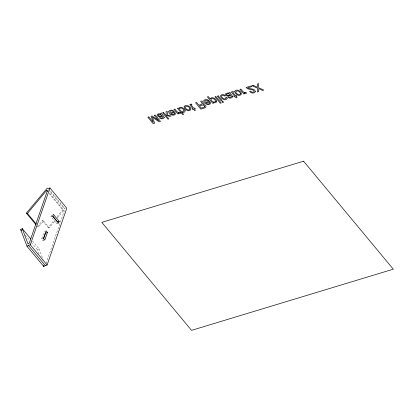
<?xml version="1.0" encoding="UTF-8"?>
<svg xmlns="http://www.w3.org/2000/svg" width="414" height="414" viewBox="0 0 414 414"><rect width="100%" height="100%" fill="white"/><g stroke="black" fill="none" stroke-linecap="round" stroke-linejoin="round"><path stroke-width="0.31" stroke-dasharray="2.07 1.55" d="M44.241 240.198L43.056 240.56L41.654 238.873L44.267 231.317M58.565 223.115L56.78 223.653L50.943 216.625L51.564 214.83L52.345 215.766M43.056 240.56L43.454 239.395M56.78 223.653L57.406 221.857M46.063 263.418L64.258 210.866L49.08 192.593M43.579 220.905L42.513 220.631L37.539 226.608L38.605 226.877L43.579 220.905L49.235 227.71L55.321 220.403M42.513 220.631L48.169 227.441L54.26 220.124M57.101 216.708L64.01 208.413L65.101 208.692L50.332 190.916M57.349 217.966L63.435 210.654L64.258 210.866M39.102 254.067L37.524 249.901L39.051 248.84L32.489 240.943M50.943 216.625L52.728 216.087M41.654 238.873L43.434 238.329M48.169 227.441L49.235 227.71M48.417 189.648L64.01 208.413M49.075 193.374L63.435 210.654M37.809 225.92L38.605 226.877M25.213 235.085L29.316 240.027M31.366 242.495L37.524 249.901M39.051 248.84L43.087 259.5"/><path stroke-width="0.62" d="M27.014 246.32L28.437 245.331L30.279 244.772L49.959 187.94L66.783 208.185L47.103 265.017L45.261 265.576L43.837 266.564L27.014 246.32L20.7 229.656L22.227 228.595L30.843 238.966M43.656 238.816L45.669 233.004L47.455 232.461L46.052 230.774L43.434 238.329L44.836 240.016L47.455 232.461M59.186 221.314L58.565 223.115L52.728 216.087L53.349 214.286L59.186 221.314L57.406 221.857L52.733 216.232M35.946 224.688L26.372 213.169L47.186 188.168L48.283 188.448L49.959 187.94M26.372 213.169L27.443 213.438L46.611 190.409L47.434 190.621L29.239 243.173L28.059 243.986L22.227 228.595M46.611 190.409L47.434 191.397M27.443 213.438L36.215 224M20.7 229.656L21.523 230.645M30.279 244.772L47.103 265.017M28.437 245.331L45.261 265.576M43.382 265.374L43.837 266.564M189.907 108.825L189.767 109.472L188.644 109.969A1.604 1.061 19.1 0 1 187.366 109.715C181.834 106.408 188.825 104.4 189.907 108.825M240.436 93.507L240.296 94.154L239.168 94.651A1.604 1.061 19.1 0 1 237.89 94.397C232.357 91.085 239.349 89.077 240.436 93.507M184.126 106.843L184.898 108.794L187.164 110.445A2.893 1.92 19.1 0 0 189.058 110.688C194.621 109.306 186 102.393 184.126 106.843M234.655 91.52L235.426 93.471L237.693 95.127A2.893 1.92 19.1 0 0 239.587 95.37C245.15 93.983 236.529 87.075 234.655 91.52M185.161 110.74C185.249 112.453 182.905 112.686 181.72 112.09L183.645 114.409L182.734 114.683L177.409 108.277L178.274 108.013L178.77 108.608C179.95 105.539 184.716 108.24 185.161 110.74M164.301 117.328C163.778 119.211 160.513 119.32 159.39 117.788L160.27 117.524L161.563 118.119L162.79 117.799L163.152 117.224C161.9 115.237 158.433 118.207 157.227 115.568C156.482 113.653 159.566 113.498 160.704 114.114L160.616 113.332L161.688 113.017C161.631 114.171 163.302 115.578 164.301 117.328M232.663 96.602C232.14 98.485 228.875 98.594 227.752 97.062L228.626 96.798L229.925 97.393L231.152 97.067L231.514 96.493C230.262 94.511 226.794 97.481 225.589 94.842C224.843 92.927 227.928 92.772 229.066 93.388L228.978 92.607L230.049 92.291C229.993 93.445 231.659 94.853 232.663 96.602M216.651 101.171C216.739 102.936 214.359 103.102 213.169 102.465L213.681 103.081L212.77 103.36L207.373 96.866L208.314 96.581L210.291 98.962L210.478 98.341C212.661 96.509 216.004 98.806 216.651 101.171M255.381 91.359C254.91 93.937 250.724 93.295 249.601 91.416L250.558 91.127L251.531 91.965L252.892 92.265L253.891 91.908L254.134 91.07C252.317 88.399 247.939 90.402 246.082 87.457L251.215 85.9L251.831 86.64L247.748 87.877C249.999 89.502 254.481 87.97 255.381 91.359M204.728 106.45L204.288 107.148L201.297 108.101L199.486 105.917C201.023 105.306 203.962 104.157 204.728 106.45M168.772 111.48C168.089 116.086 178.496 116.608 174.491 111.764L170.392 113.006C168.56 111.138 171.846 110.155 172.98 111.449L173.901 111.169C172.576 109.953 169.59 109.503 168.772 111.48M174.454 113.571C174.201 115.221 171.655 114.647 170.935 113.617L174.046 112.675L174.454 113.571M203.843 100.845C203.155 105.451 213.567 105.974 209.562 101.13L205.463 102.372C203.631 100.504 206.912 99.52 208.045 100.814L208.972 100.535C207.642 99.319 204.661 98.874 203.843 100.845M209.525 102.936C209.267 104.587 206.726 104.012 206.006 102.988L209.111 102.046L209.525 102.936M202.229 103.64L201.778 104.281L198.886 105.192L196.609 102.455L195.568 102.77L200.878 109.156L205.184 107.785L205.965 107.04C206.182 105.554 204.495 104.494 203.176 104.395L203.429 103.412L202.058 100.98L200.666 101.223L202.229 103.64M158.283 114.957L158.427 115.584L159.116 116.044L162.112 115.879C161.429 114.585 159.39 113.85 158.283 114.957M226.639 94.232L226.789 94.858L227.477 95.318L230.474 95.153C229.791 93.859 227.752 93.124 226.639 94.232M183.982 110.786C183.009 113.079 179.06 110.533 179.609 108.53C181.213 107.045 183.65 109.068 183.982 110.786M190.016 104.561L190.342 105.523L192.903 108.608L192.148 108.835L192.676 109.477L193.436 109.249L194.513 110.548L195.465 110.259L194.383 108.96L195.279 108.691L194.746 108.049L193.856 108.318L191.33 105.28L191.258 104.892L191.92 104.649L191.408 104.033L190.016 104.561M231.623 91.944L231.949 92.912L234.51 95.991L233.755 96.224L234.288 96.86L235.043 96.633L236.125 97.932L237.072 97.642L235.99 96.343L236.886 96.074L236.353 95.432L235.462 95.706L232.937 92.664L232.865 92.281L233.527 92.032L233.015 91.416L231.623 91.944M227.126 98.439C224.812 103.117 216.429 94.609 223.068 94.568A2.406 1.594 19.1 0 1 224.528 95.049L225.464 95.769L224.554 96.048L223.405 95.375L221.899 95.494A1.444 0.957 19.1 0 0 221.511 96.172C221.93 97.844 224.005 99.681 225.754 98.651L225.754 97.487L226.665 97.212L227.126 98.439M215.497 101.295L215.404 101.627C213.784 103.153 210.793 100.835 211.119 98.941C212.755 97.518 215.228 99.531 215.497 101.295M179.919 112.417C177.606 113.426 176.105 110.378 174.884 109.042L173.947 109.327L177.813 113.985L178.708 113.71L178.041 112.908L179.723 113.431L180.602 113.239L179.919 112.417M245.9 92.41C243.592 93.419 242.087 90.371 240.87 89.036L239.929 89.32L243.799 93.978L244.695 93.704L244.022 92.902L245.709 93.424L246.589 93.233L245.9 92.41M148.859 116.934L147.87 117.234L153.175 123.62L154.665 123.17L152.378 117.1L159.054 121.835L160.528 121.39L155.219 115.004L154.236 115.304L158.733 120.681L152.067 115.961L151.038 116.272L153.309 122.327L148.859 116.934M163.509 112.489L162.604 112.763L167.913 119.154L168.814 118.88L165.735 115.17L169.792 116.417L170.992 116.049L167.401 114.957L167.24 111.361L166.04 111.723L166.247 114.6L164.958 114.238L163.509 112.489M215.906 96.607L214.964 96.892L220.274 103.277L221.211 102.993L215.906 96.607M218.271 95.888L217.314 96.177L221.164 100.814L222.121 100.524L218.271 95.888M253.166 85.305L251.914 85.688L257.384 88.13L257.394 92.022L258.693 91.629L258.621 88.591L262.595 90.443L263.832 90.071L258.672 87.737L258.652 83.644L257.363 84.037L257.477 87.287L253.166 85.305M222.841 101.389L221.883 101.678L222.623 102.563L223.576 102.274L222.841 101.389M303.571 161.191L101.813 222.365L191.542 330.356L393.3 269.183L303.571 161.191"/></g></svg>
